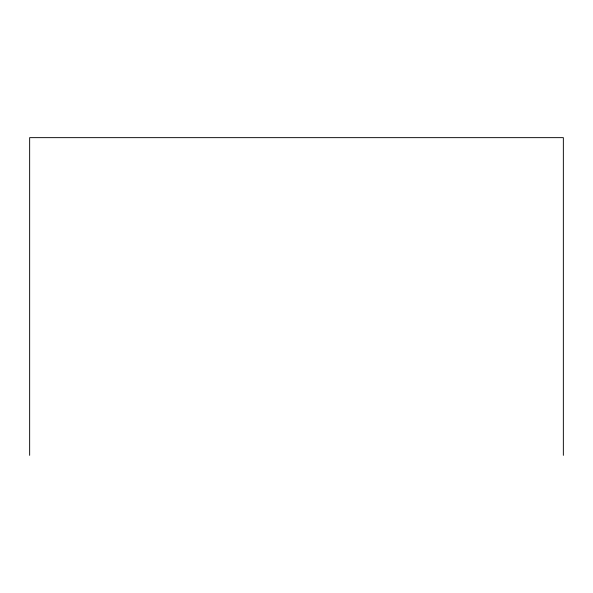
<?xml version="1.0" encoding="UTF-8"?>
<svg xmlns="http://www.w3.org/2000/svg" width="593" height="593" viewBox="0 0 593 593"><rect width="100%" height="100%" fill="white"/><g stroke="black" fill="none" stroke-linecap="round" stroke-linejoin="round"><path stroke-width="0.89" d="M563.35 455.357L563.35 137.643L29.65 137.643L29.65 455.357"/></g></svg>
